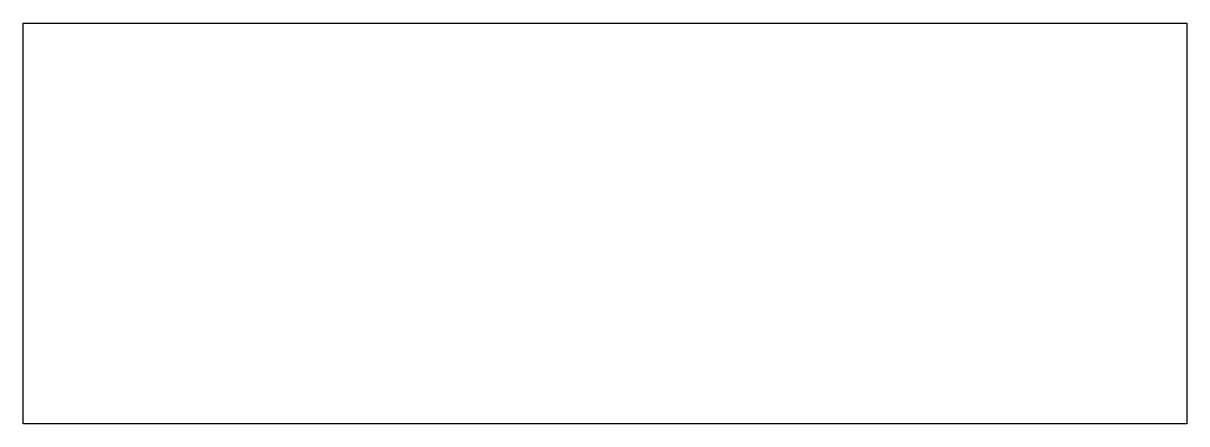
# Model space of a CAD drawing. Header units: millimetres. Extents: x -20 to 120, y -48 to 0.
import ezdxf

# ---------------------------------------------------------------- set-up
doc = ezdxf.new("R2010")
doc.units = ezdxf.units.MM
doc.layers.get('0').update_dxf_attribs({"linetype": 'CONTINUOUS'})

msp = doc.modelspace()

# ---------------------------------------------------------------- linework, layer by layer
msp.add_lwpolyline([(-20, -48.1), (-20, 0), (120, 0), (120, -48.1)], close=True)

doc.saveas('drawing.dxf')
